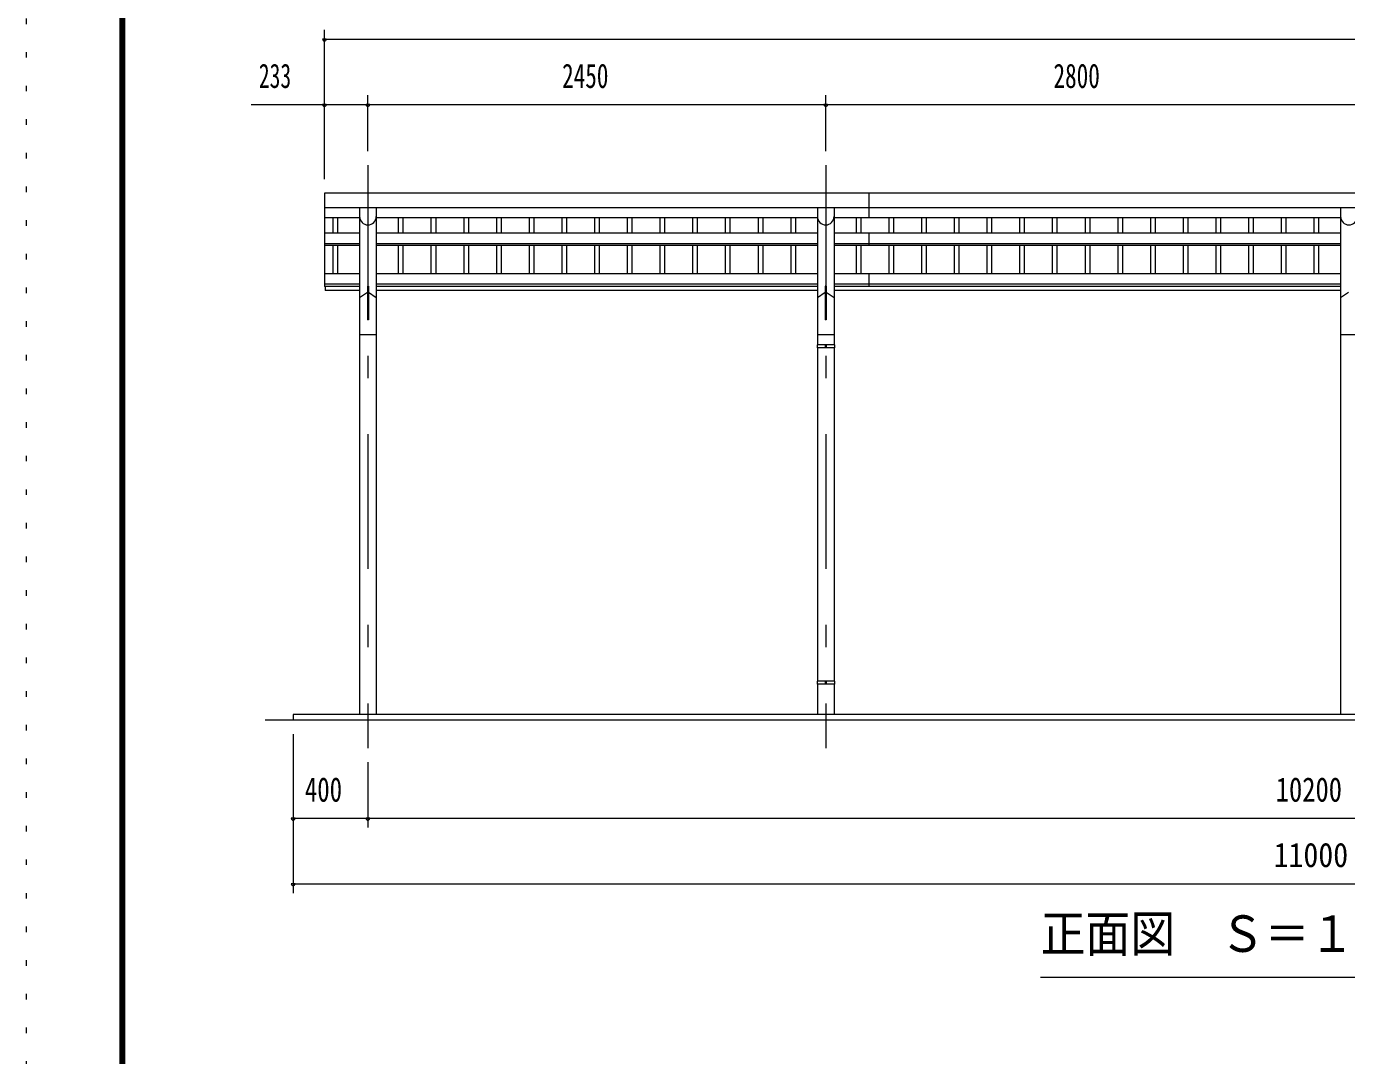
# Model space of a CAD drawing. Units: millimetres, scale not verified, with parts at other scales. Extents: x -25848 to 25858, y -10500 to 10500.
# Drawn here: x -3842 to 3223, y 0 to 5507 of the extents above; entities that cross this region are included whole.
import ezdxf
from ezdxf.enums import TextEntityAlignment as Align

# ---------------------------------------------------------------- set-up
doc = ezdxf.new("R2010")
doc.units = ezdxf.units.MM
doc.header["$LTSCALE"] = 60
doc.linetypes.add('USER3', pattern=[24, 12, -5, 2, -5])
doc.linetypes.add('USER4', pattern=[3, 0.5, -2.5])
for name, color, linetype, lineweight in [('0-2_1-05BOLD', 7, 'Continuous', 18), ('0-3_1-25CENTER', 3, 'USER3', 18), ('0-4_1-45THIN', 4, 'Continuous', 18), ('0-5_1-55DIM', 3, 'Continuous', 18), ('0-C_F-F1PAPER', 5, 'Continuous', 18), ('0-D_F-E_J_ADD', 5, 'USER4', 18)]:
    doc.layers.add(name, color=color, linetype=linetype, lineweight=lineweight)
doc.styles.add('ＭＳ ゴシック', font='')
doc.styles.get('ＭＳ ゴシック').set_extended_font_data('MS Gothic')

msp = doc.modelspace()

# ---------------------------------------------------------------- linework, layer by layer
at = {"layer": '0-2_1-05BOLD'}
for p, q in [((665.73, 4614.67), (665.73, 4482.27)), ((-2247.28, 4537.52), (8418.72, 4537.52)), ((-2058.83, 4537.52), (-2058.83, 1824.67)), ((-1969.73, 4537.52), (-1969.73, 1824.67)), ((391.17, 4537.52), (391.17, 3802.67)), ((480.28, 4537.52), (480.28, 3802.67)), ((3191.17, 4537.52), (3191.17, 1824.67)), ((-2058.83, 4482.27), (-2247.28, 4482.27)), ((391.17, 4482.27), (-1969.72, 4482.27)), ((3191.17, 4482.27), (480.28, 4482.27)), ((-2247.28, 4402.96), (-2058.83, 4402.96)), ((-1969.72, 4402.96), (391.17, 4402.96)), ((480.28, 4402.96), (3191.17, 4402.96)), ((665.73, 4402.96), (665.73, 4337.03)), ((-2247.28, 4345.26), (-2058.83, 4345.26)), ((-2247.28, 4337.03), (-2058.83, 4337.03)), ((-1969.72, 4345.26), (391.17, 4345.26)), ((-1969.72, 4337.03), (391.17, 4337.03)), ((480.28, 4345.26), (3191.17, 4345.26)), ((480.28, 4337.03), (3191.17, 4337.03)), ((-2058.83, 4182.45), (-2247.28, 4182.45)), ((391.17, 4182.45), (-1969.72, 4182.45)), ((3191.17, 4182.45), (480.28, 4182.45)), ((665.73, 4182.45), (665.73, 4115.47)), ((-2058.83, 4127.34), (-2247.28, 4127.34)), ((-2058.82, 4115.47), (-2247.28, 4115.47)), ((-2242.28, 4115.47), (-2242.28, 4094.67)), ((-2012.03, 4117.89), (-2016.53, 4117.89)), ((-2016.53, 4117.89), (-2016.53, 3937.25)), ((391.17, 4127.34), (-1969.72, 4127.34)), ((391.17, 4115.47), (-1969.72, 4115.47)), ((433.47, 4117.89), (433.47, 3937.25)), ((437.97, 4117.89), (433.47, 4117.89)), ((437.97, 4117.89), (437.97, 3937.25)), ((3191.17, 4127.34), (480.28, 4127.34)), ((3191.17, 4115.47), (480.28, 4115.47)), ((-2058.82, 4094.67), (-2242.28, 4094.67)), ((-2058.83, 4057.25), (-2016.53, 4085.19)), ((-2012.03, 4085.19), (-1969.73, 4057.25)), ((391.17, 4094.67), (-1969.72, 4094.67)), ((391.17, 4057.25), (433.47, 4085.19)), ((437.97, 4085.19), (480.27, 4057.25)), ((3191.17, 4094.67), (480.28, 4094.67)), ((3191.17, 4057.25), (3233.47, 4085.19)), ((437.97, 3937.25), (433.47, 3937.25)), ((-1969.73, 3856.67), (-2058.83, 3856.67)), ((480.27, 3856.67), (391.17, 3856.67)), ((3280.27, 3856.67), (3191.17, 3856.67)), ((481.88, 3786.67), (389.57, 3786.67)), ((391.17, 3786.67), (391.17, 2002.67)), ((432.67, 3802.67), (432.67, 3786.67)), ((432.67, 3794.67), (438.77, 3794.67)), ((438.77, 3802.67), (438.77, 3786.67)), ((480.27, 3786.67), (480.27, 2002.67)), ((481.88, 3802.67), (481.88, 3786.67)), ((481.88, 1986.67), (389.57, 1986.67)), ((391.17, 1986.67), (391.17, 1824.67)), ((432.67, 2002.67), (432.67, 1986.67)), ((432.67, 1994.67), (438.77, 1994.67)), ((438.77, 2002.67), (438.77, 1986.67)), ((480.27, 1986.67), (480.27, 1824.67)), ((481.88, 2002.67), (481.88, 1986.67)), ((8735.72, 1794.67), (-2564.28, 1794.67)), ((-2414.28, 1824.67), (-2414.28, 1794.67)), ((8585.72, 1824.67), (-2414.28, 1824.67))]:
    msp.add_line(p, q, dxfattribs=at)
for points in [[(8418.72, 4614.67), (-2247.28, 4614.67), (-2247.28, 4115.47)], [(-2012.03, 4117.89), (-2012.03, 3937.25), (-2016.53, 3937.25)], [(481.88, 3802.67), (389.57, 3802.67), (389.57, 3786.67)], [(481.88, 2002.67), (389.57, 2002.67), (389.57, 1986.67)]]:
    msp.add_lwpolyline(points, dxfattribs=at)
for centre in [(-2014.28, 4489.22), (435.72, 4489.22), (3235.72, 4489.22)]:
    msp.add_arc(centre, 44.55, 180, 0, dxfattribs=at)
at = {"layer": '0-3_1-25CENTER'}
for p, q in [((-2014.28, 4764.67), (-2014.28, 1644.67)), ((435.72, 4764.67), (435.72, 1644.67))]:
    msp.add_line(p, q, dxfattribs=at)
at = {"layer": '0-4_1-45THIN'}
for p, q in [((-2201.78, 4482.27), (-2201.78, 4402.96)), ((-2176.77, 4482.27), (-2176.77, 4402.96)), ((-1851.77, 4482.27), (-1851.77, 4402.96)), ((-1826.77, 4482.27), (-1826.77, 4402.96)), ((-1676.77, 4482.27), (-1676.77, 4402.96)), ((-1651.77, 4482.27), (-1651.77, 4402.96)), ((-1501.77, 4482.27), (-1501.77, 4402.96)), ((-1476.77, 4482.27), (-1476.77, 4402.96)), ((-1326.77, 4482.27), (-1326.77, 4402.96)), ((-1301.77, 4482.27), (-1301.77, 4402.96)), ((-1151.77, 4482.27), (-1151.77, 4402.96)), ((-1126.77, 4482.27), (-1126.77, 4402.96)), ((-976.77, 4482.27), (-976.77, 4402.96)), ((-951.77, 4482.27), (-951.77, 4402.96)), ((-801.78, 4482.27), (-801.78, 4402.96)), ((-776.77, 4482.27), (-776.77, 4402.96)), ((-626.78, 4482.27), (-626.78, 4402.96)), ((-601.77, 4482.27), (-601.77, 4402.96)), ((-451.78, 4482.27), (-451.78, 4402.96)), ((-426.77, 4482.27), (-426.77, 4402.96)), ((-276.78, 4482.27), (-276.78, 4402.96)), ((-251.77, 4482.27), (-251.77, 4402.96)), ((-101.77, 4482.27), (-101.77, 4402.96)), ((-76.77, 4482.27), (-76.77, 4402.96)), ((73.22, 4482.27), (73.22, 4402.96)), ((98.23, 4482.27), (98.23, 4402.96)), ((248.23, 4482.27), (248.23, 4402.96)), ((273.23, 4482.27), (273.23, 4402.96)), ((598.23, 4482.27), (598.23, 4402.96)), ((623.23, 4482.27), (623.23, 4402.96)), ((773.22, 4482.27), (773.22, 4402.96)), ((798.23, 4482.27), (798.23, 4402.96)), ((948.22, 4482.27), (948.22, 4402.96)), ((973.23, 4482.27), (973.23, 4402.96)), ((1123.22, 4482.27), (1123.22, 4402.96)), ((1148.22, 4482.27), (1148.22, 4402.96)), ((1298.23, 4482.27), (1298.23, 4402.96)), ((1323.23, 4482.27), (1323.23, 4402.96)), ((1473.22, 4482.27), (1473.22, 4402.96)), ((1498.23, 4482.27), (1498.23, 4402.96)), ((1648.22, 4482.27), (1648.22, 4402.96)), ((1673.23, 4482.27), (1673.23, 4402.96)), ((1823.22, 4482.27), (1823.22, 4402.96)), ((1848.23, 4482.27), (1848.23, 4402.96)), ((1998.23, 4482.27), (1998.23, 4402.96)), ((2023.23, 4482.27), (2023.23, 4402.96)), ((2173.23, 4482.27), (2173.23, 4402.96)), ((2198.23, 4482.27), (2198.23, 4402.96)), ((2348.22, 4482.27), (2348.22, 4402.96)), ((2373.23, 4482.27), (2373.23, 4402.96)), ((2523.22, 4482.27), (2523.22, 4402.96)), ((2548.23, 4482.27), (2548.23, 4402.96)), ((2698.22, 4482.27), (2698.22, 4402.96)), ((2723.22, 4482.27), (2723.22, 4402.96)), ((2873.23, 4482.27), (2873.23, 4402.96)), ((2898.23, 4482.27), (2898.23, 4402.96)), ((3048.22, 4482.27), (3048.22, 4402.96)), ((3073.22, 4482.27), (3073.22, 4402.96)), ((-2201.78, 4337.03), (-2201.78, 4182.45)), ((-2176.77, 4337.03), (-2176.77, 4182.45)), ((-1851.77, 4337.03), (-1851.77, 4182.45)), ((-1826.77, 4337.03), (-1826.77, 4182.45)), ((-1676.77, 4337.03), (-1676.77, 4182.45)), ((-1651.77, 4337.03), (-1651.77, 4182.45)), ((-1501.77, 4337.03), (-1501.77, 4182.45)), ((-1476.77, 4337.03), (-1476.77, 4182.45)), ((-1326.77, 4337.03), (-1326.77, 4182.45)), ((-1301.77, 4337.03), (-1301.77, 4182.45)), ((-1151.77, 4337.03), (-1151.77, 4182.45)), ((-1126.77, 4337.03), (-1126.77, 4182.45)), ((-976.77, 4337.03), (-976.77, 4182.45)), ((-951.77, 4337.03), (-951.77, 4182.45)), ((-801.78, 4337.03), (-801.78, 4182.45)), ((-776.77, 4337.03), (-776.77, 4182.45)), ((-626.78, 4337.03), (-626.78, 4182.45)), ((-601.77, 4337.03), (-601.77, 4182.45)), ((-451.78, 4337.03), (-451.78, 4182.45)), ((-426.77, 4337.03), (-426.77, 4182.45)), ((-276.78, 4337.03), (-276.78, 4182.45)), ((-251.77, 4337.03), (-251.77, 4182.45)), ((-101.77, 4337.03), (-101.77, 4182.45)), ((-76.77, 4337.03), (-76.77, 4182.45)), ((73.22, 4337.03), (73.22, 4182.45)), ((98.23, 4337.03), (98.23, 4182.45)), ((248.23, 4337.03), (248.23, 4182.45)), ((273.23, 4337.03), (273.23, 4182.45)), ((598.23, 4337.03), (598.23, 4182.45)), ((623.23, 4337.03), (623.23, 4182.45)), ((773.22, 4337.03), (773.22, 4182.45)), ((798.23, 4337.03), (798.23, 4182.45)), ((948.22, 4337.03), (948.22, 4182.45)), ((973.23, 4337.03), (973.23, 4182.45)), ((1123.22, 4337.03), (1123.22, 4182.45)), ((1148.22, 4337.03), (1148.22, 4182.45)), ((1298.23, 4337.03), (1298.23, 4182.45)), ((1323.23, 4337.03), (1323.23, 4182.45)), ((1473.22, 4337.03), (1473.22, 4182.45)), ((1498.23, 4337.03), (1498.23, 4182.45)), ((1648.22, 4337.03), (1648.22, 4182.45)), ((1673.23, 4337.03), (1673.23, 4182.45)), ((1823.22, 4337.03), (1823.22, 4182.45)), ((1848.23, 4337.03), (1848.23, 4182.45)), ((1998.23, 4337.03), (1998.23, 4182.45)), ((2023.23, 4337.03), (2023.23, 4182.45)), ((2173.23, 4337.03), (2173.23, 4182.45)), ((2198.23, 4337.03), (2198.23, 4182.45)), ((2348.22, 4337.03), (2348.22, 4182.45)), ((2373.23, 4337.03), (2373.23, 4182.45)), ((2523.22, 4337.03), (2523.22, 4182.45)), ((2548.23, 4337.03), (2548.23, 4182.45)), ((2698.22, 4337.03), (2698.22, 4182.45)), ((2723.22, 4337.03), (2723.22, 4182.45)), ((2873.23, 4337.03), (2873.23, 4182.45)), ((2898.23, 4337.03), (2898.23, 4182.45)), ((3048.22, 4337.03), (3048.22, 4182.45)), ((3073.22, 4337.03), (3073.22, 4182.45))]:
    msp.add_line(p, q, dxfattribs=at)
at = {"layer": '0-5_1-55DIM'}
for p, q in [((-2247.28, 4689.67), (-2247.28, 5488.67)), ((-2237.28, 5438.67), (-2257.28, 5438.67)), ((-2247.28, 5438.67), (8418.72, 5438.67)), ((-2639.78, 5088.67), (8811.22, 5088.67)), ((-2237.28, 5088.67), (-2257.28, 5088.67)), ((-2004.28, 5088.67), (-2024.28, 5088.67)), ((-2014.28, 4839.67), (-2014.28, 5138.67)), ((445.72, 5088.67), (425.72, 5088.67)), ((435.72, 4839.67), (435.72, 5138.67)), ((-2414.28, 1719.67), (-2414.28, 869.67)), ((-2014.28, 1569.67), (-2014.28, 1219.67)), ((-2404.28, 1269.67), (-2424.28, 1269.67)), ((-2414.28, 1269.67), (8585.72, 1269.67)), ((-2004.28, 1269.67), (-2024.28, 1269.67)), ((-2404.28, 919.67), (-2424.28, 919.67)), ((-2414.28, 919.67), (8585.72, 919.67)), ((1585.72, 419.67), (4585.72, 419.67))]:
    msp.add_line(p, q, dxfattribs=at)
for centre in [(-2247.28, 5438.67), (-2247.28, 5088.67), (-2014.28, 5088.67), (435.72, 5088.67), (-2414.28, 1269.67), (-2014.28, 1269.67), (-2414.28, 919.67)]:
    msp.add_arc(centre, 10, 180, 0, dxfattribs=at)
at = {"layer": '0-C_F-F1PAPER'}
for p, q in [((-3341.94, 10100), (-3341.94, -10000)), ((-3334.44, 10092.5), (-3334.44, -9992.5)), ((-3329.44, 10087.5), (-3329.44, -9987.5)), ((-3324.44, 10082.5), (-3324.44, -9982.5)), ((-3321.94, 10080), (-3321.94, -9980)), ((-3319.44, 10077.5), (-3319.44, -9977.5))]:
    msp.add_line(p, q, dxfattribs=at)
for points in [[(-3339.44, 10097.5), (-3339.44, -9997.5), (25355.56, -9997.5), (25355.56, 10097.5)], [(-3336.94, 10095), (-3336.94, -9995), (25353.06, -9995), (25353.06, 10095)], [(-3331.94, 10090), (-3331.94, -9990), (25348.06, -9990), (25348.06, 10090)], [(-3326.94, 10085), (-3326.94, -9985), (25343.06, -9985), (25343.06, 10085)], [(-3316.94, 10075), (-3316.94, -9975), (25333.06, -9975), (25333.06, 10075)]]:
    msp.add_lwpolyline(points, dxfattribs=at)
at = {"layer": '0-D_F-E_J_ADD'}
msp.add_line((-3841.94, -10500), (-3841.94, 10500), dxfattribs=at)

# ---------------------------------------------------------------- texts
at = {"layer": '0-5_1-55DIM', "color": 7, "style": 'ＭＳ ゴシック'}
for s, height, width, p in [('233', 130.2, 0.65, (-2597.95, 5138.67)), ('2450', 130.2, 0.7, (-975.29, 5138.67)), ('2800', 130.2, 0.7, (1654.45, 5138.67)), ('400', 130.2, 0.75, (-2351.9, 1319.67)), ('10200', 130.2, 0.8, (2843.99, 1319.67)), ('11000', 130.2, 0.9, (2832.68, 969.67)), ('正面図\u3000Ｓ＝１／５０', 195.4, 0.9, (1585.72, 496.31))]:
    msp.add_text(s, height=height, dxfattribs=dict(at, width=width)).set_placement(p, align=Align.BOTTOM_LEFT)

doc.saveas('drawing.dxf')
